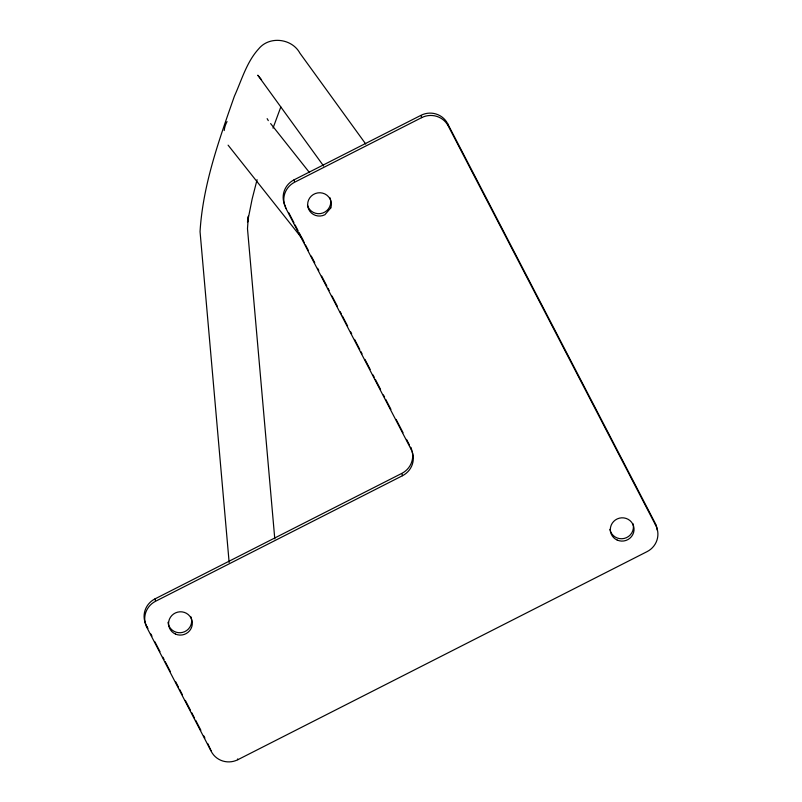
<?xml version="1.0" encoding="UTF-8"?>
<svg xmlns="http://www.w3.org/2000/svg" width="802" height="802" viewBox="0 0 802 802"><rect width="100%" height="100%" fill="white"/><g stroke="black" fill="none" stroke-linecap="round" stroke-linejoin="round"><path stroke-width="1.2" d="M247.497 222.094L248.379 216.169L247.487 228.69L274.785 538.854M247.507 222.174L252.149 198.976L257.081 179.688M273.021 128.13L280.82 106.957M285.291 206.074A19.809 19.388 -15.1 0 1 293.993 179.879L420.99 115.308A19.809 19.388 -15.1 0 1 447.576 123.558L655.144 523.094A19.809 19.388 -15.1 0 1 657.199 530.062M655.775 525.44L448.208 125.904A19.809 19.388 -15.1 0 0 421.621 117.653L294.625 182.224A19.809 19.388 -15.1 0 0 285.933 208.42L411.185 449.511A19.809 19.388 -15.1 0 1 402.494 475.706L155.548 601.269A19.809 19.388 -15.1 0 0 146.856 627.455L211.267 751.454A19.809 19.388 -15.1 0 0 237.853 759.705L647.084 551.626A19.809 19.388 -15.1 0 0 655.775 525.44L655.354 523.876M146.225 625.109A19.809 19.388 -15.1 0 1 154.916 598.924L401.862 473.36A19.809 19.388 -15.1 0 0 412.208 451.656M261.562 79.809L257.793 75.188L323.607 166.014M270.625 123.568L309.502 172.6M228.099 145.162L302.715 239.287M365.762 144.049L299.918 53.183C291.968 38.386 269.332 35.629 258.655 48.902C246.625 62.005 241.643 80.21 234.405 96.17C219.046 140.029 202.856 184.901 200.049 231.638L229.141 562.423M288.76 212.741L293.953 222.735M295.106 224.961L297.993 230.515M299.146 232.74L304.349 242.735M305.502 244.961L308.389 250.515M311.266 256.069L314.735 262.735M317.622 268.289L318.775 270.515M321.662 276.068L326.855 286.063M328.008 288.289L329.161 290.514M332.048 296.068L337.251 306.063M340.128 311.617L341.291 313.843M342.444 316.068L347.637 326.063M350.524 331.617L351.677 333.843M354.564 339.396L359.757 349.391M360.91 351.617L362.063 353.842M364.95 359.396L370.153 369.391M373.03 374.945L374.193 377.171M375.346 379.396L380.539 389.391M383.426 394.945L384.579 397.17M385.732 399.396L390.925 409.391M396.128 419.396L403.045 432.729M406.514 439.396L409.401 444.95M146.796 626.222L147.949 628.437M150.826 633.971L151.969 636.187M154.846 641.72L160.019 651.685M162.896 657.219L164.049 659.434M165.202 661.65L170.375 671.615M175.558 681.57L178.425 687.113M179.578 689.319L182.455 694.863M185.332 700.397L190.505 710.361M191.658 712.577L194.535 718.111M195.688 720.326L200.861 730.281M203.738 735.825L204.891 738.03M207.758 743.574L211.056 750.672M447.576 123.558L447.997 125.122M421.2 116.089L421.621 117.653M410.975 448.729L410.554 447.165A19.809 19.388 -15.1 0 1 411.887 450.453M402.073 474.142L402.494 475.706M293.993 179.879L294.414 181.442M285.512 206.856L285.933 208.42M237.643 758.923L237.853 759.705M154.916 598.924L155.337 600.487M146.435 625.891L146.856 627.455M267.136 118.656A23.769 22.646 -38.4 0 1 268.289 120.631M224.209 130.556A23.769 22.646 -38.4 0 1 227.046 121.603M329.923 197.663A11.88 11.629 -15.1 0 1 322.715 213.041A11.88 11.629 -15.1 0 1 307.487 205.402M632.958 523.756A11.88 11.629 -15.1 0 1 624.297 538.413A11.88 11.629 -15.1 0 1 609.891 529.38M190.846 616.698A11.88 11.629 -15.1 0 1 182.565 632.397A11.88 11.629 -15.1 0 1 167.999 622.292M330.795 207.898L324.89 214.735A11.88 11.629 -15.1 0 1 307.908 206.926A11.88 11.629 -15.1 0 1 320.158 192.761A11.88 11.629 -15.1 0 1 330.795 207.898M617.229 540.087A11.88 11.629 -15.1 0 0 634.001 528.257A11.88 11.629 -15.1 0 0 615.334 520.017A11.88 11.629 -15.1 0 0 617.229 540.087M175.488 634.081A11.88 11.629 -15.1 0 0 192.259 622.242A11.88 11.629 -15.1 0 0 173.583 614.001A11.88 11.629 -15.1 0 0 175.488 634.081"/></g></svg>
